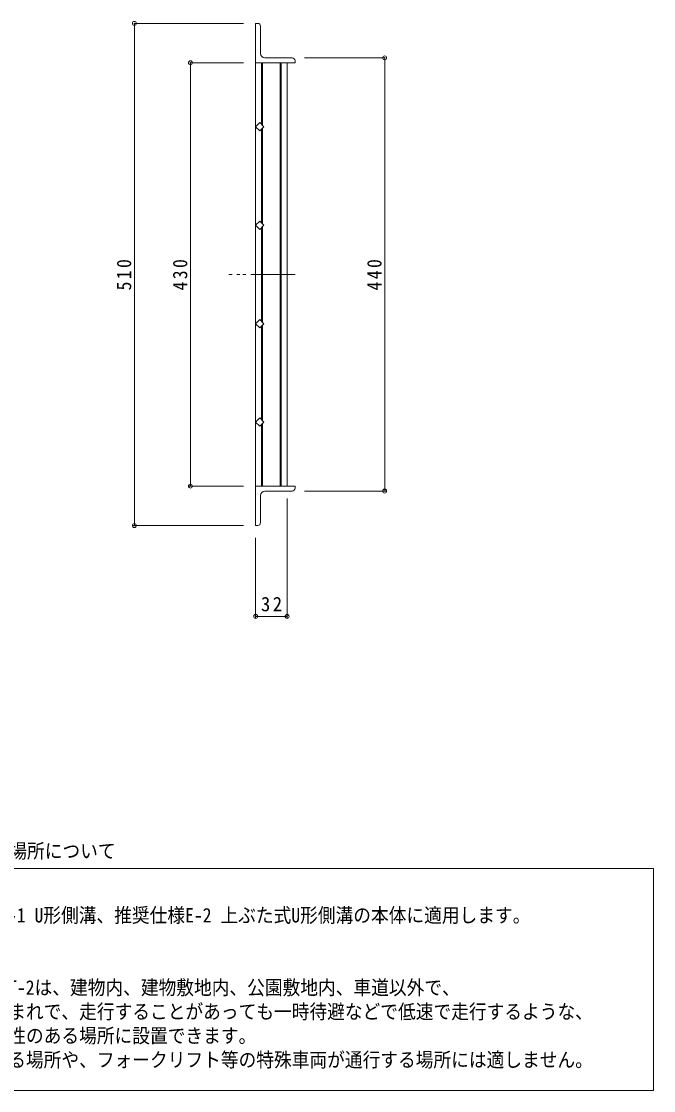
# Model space of a CAD drawing. Units: millimetres, scale not verified. Extents: x -836 to 941, y -681 to 667.
# Drawn here: x 299 to 941, y -572 to 514 of the extents above; entities that cross this region are included whole.
import ezdxf
from ezdxf.enums import TextEntityAlignment as Align

# ---------------------------------------------------------------- set-up
doc = ezdxf.new("R2010")
doc.units = ezdxf.units.MM
doc.header["$LTSCALE"] = 5
doc.header["$PDMODE"] = 32
doc.header["$PDSIZE"] = 4
doc.linetypes.add('DOUBLE_CHAIN2', pattern=[12.8, 9, -1, 0.6, -0.6, 0.6, -1])
for name, color, linetype, lineweight in [('A-1_ピット', 2, 'Continuous', 9), ('A-2_蓋', 3, 'Continuous', 9), ('A-4_寸法', 7, 'Continuous', 9), ('F-4', 2, 'Continuous', 9)]:
    doc.layers.add(name, color=color, linetype=linetype, lineweight=lineweight)
doc.layers.add('F-5', color=7, linetype='Continuous')
doc.styles.add('ＭＳ ゴシック', font='')
doc.styles.get('ＭＳ ゴシック').set_extended_font_data('MS Gothic')

msp = doc.modelspace()

# ---------------------------------------------------------------- linework, layer by layer
at = {"layer": 'A-1_ピット'}
for p, q in [((538.662, 512.133), (536.662, 512.133)), ((536.662, 512.133), (536.662, 472.133)), ((541.662, 509.133), (541.662, 481.634)), ((536.662, 472.133), (576.662, 472.133)), ((573.662, 477.133), (546.162, 477.133)), ((576.662, 474.133), (576.662, 472.133)), ((536.662, 42.134), (576.662, 42.134)), ((536.662, 42.134), (536.662, 2.134)), ((541.662, 5.134), (541.662, 32.634)), ((573.662, 37.134), (546.162, 37.134)), ((576.662, 40.134), (576.662, 42.134)), ((538.662, 2.134), (536.662, 2.134))]:
    msp.add_line(p, q, dxfattribs=at)
for centre, radius, start, end in [((538.662, 509.133), 3, 0, 90), ((546.162, 481.634), 4.5, 180, 270), ((573.662, 474.133), 3, 0, 90), ((546.162, 32.634), 4.5, 90, 180), ((573.662, 40.134), 3, 270, 0), ((538.662, 5.134), 3, 270, 0)]:
    msp.add_arc(centre, radius, start, end, dxfattribs=at)
at = {"layer": 'A-2_蓋'}
for p, q in [((536.662, 472.133), (536.662, 42.134)), ((542.662, 409.619), (542.662, 472.133)), ((543.662, 472.133), (543.662, 408.619)), ((561.662, 42.134), (561.662, 472.133)), ((562.662, 472.133), (562.662, 42.134)), ((568.662, 42.134), (568.662, 472.133)), ((542.662, 309.619), (542.662, 404.648)), ((543.662, 405.648), (543.662, 308.619)), ((542.662, 209.619), (542.662, 304.648)), ((543.662, 305.648), (543.662, 208.619)), ((542.662, 109.619), (542.662, 204.648)), ((543.662, 205.648), (543.662, 108.619)), ((542.662, 42.134), (542.662, 104.648)), ((543.662, 105.648), (543.662, 42.134))]:
    msp.add_line(p, q, dxfattribs=at)
at = {"layer": 'A-2_蓋', "linetype": 'DOUBLE_CHAIN2'}
msp.add_line((576.662, 257.133), (509.564, 257.133), dxfattribs=at)
at = {"layer": 'A-2_蓋'}
for points in [[(545.148, 407.133), (540.905, 402.891), (536.662, 407.133), (540.905, 411.376)], [(545.148, 307.133), (540.905, 302.891), (536.662, 307.133), (540.905, 311.376)], [(545.148, 207.133), (540.905, 202.891), (536.662, 207.133), (540.905, 211.376)], [(545.148, 107.133), (540.905, 102.891), (536.662, 107.133), (540.905, 111.376)]]:
    msp.add_lwpolyline(points, close=True, dxfattribs=at)
at = {"layer": 'A-4_寸法'}
for p, q in [((413.475, 2.134), (413.475, 512.133)), ((524.162, 512.133), (413.475, 512.133)), ((470.43, 42.134), (470.43, 472.133)), ((524.162, 472.133), (470.43, 472.133)), ((586.162, 477.133), (667.756, 477.133)), ((667.756, 37.134), (667.756, 477.133)), ((524.162, 42.134), (468.93, 42.134)), ((586.162, 37.134), (669.256, 37.134)), ((568.662, 29.634), (568.662, -91.651)), ((524.162, 2.134), (411.975, 2.134)), ((536.662, -10.366), (536.662, -91.651)), ((536.662, -90.151), (568.662, -90.151))]:
    msp.add_line(p, q, dxfattribs=at)
for p in [(413.475, 512.133), (667.756, 477.133), (470.43, 472.133), (470.43, 42.134), (667.756, 37.134), (413.475, 2.134), (536.662, -90.151), (568.662, -90.151)]:
    msp.add_point(p, dxfattribs=at)
at = {"layer": 'F-4'}
for p, q in [((70.93, -346.148), (940.93, -346.148)), ((940.93, -346.148), (940.93, -571.732))]:
    msp.add_line(p, q, dxfattribs=at)
msp.add_lwpolyline([(940.93, -571.732), (70.93, -571.732), (70.93, -346.148)], dxfattribs=at)

# ---------------------------------------------------------------- texts
at = {"layer": 'A-4_寸法', "color": 2, "char_height": 14.66, "attachment_point": 7, "rotation": 90, "style": 'ＭＳ ゴシック'}
for s, insert in [('\\T1.27;\\W0.9;510', (410.475, 240.884)), ('\\T1.27;\\W0.9;430', (467.43, 240.883)), ('\\T1.27;\\W0.9;440', (664.756, 240.884))]:
    msp.add_mtext(s, dxfattribs=dict(at, insert=insert))
at = {"layer": 'A-4_寸法', "color": 2, "insert": (542.037, -85.151), "char_height": 14.66, "attachment_point": 7, "style": 'ＭＳ ゴシック'}
msp.add_mtext('\\T1.27;\\W0.95;32', dxfattribs=at)
at = {"layer": 'F-5', "style": 'ＭＳ ゴシック', "width": 0.9}
for s, p in [('適用Ｕ形側溝および、設置場所について', (70.488, -340.082)), ('\u3000JIS A 5372 推奨仕様E-1 U形側溝、推奨仕様E-2 上ぶた式U形側溝の本体に適用します。', (87.404, -405.329)), ('\u3000適用荷重 T-14・T-6・T-2は、建物内、建物敷地内、公園敷地内、車道以外で、', (87.404, -478.738)), ('\u3000車両が走行することはまれで、走行することがあっても一時待避などで低速で走行するような、', (87.404, -503.207)), ('\u3000車両が乗り入れる可能性のある場所に設置できます。 ', (87.404, -527.676)), ('\u3000※車両が頻繁に通行する場所や、フォークリフト等の特殊車両が通行する場所には適しません。', (87.404, -552.146))]:
    msp.add_text(s, height=14.66, dxfattribs=at).set_placement(p, align=Align.BOTTOM_LEFT)

doc.saveas('drawing.dxf')
